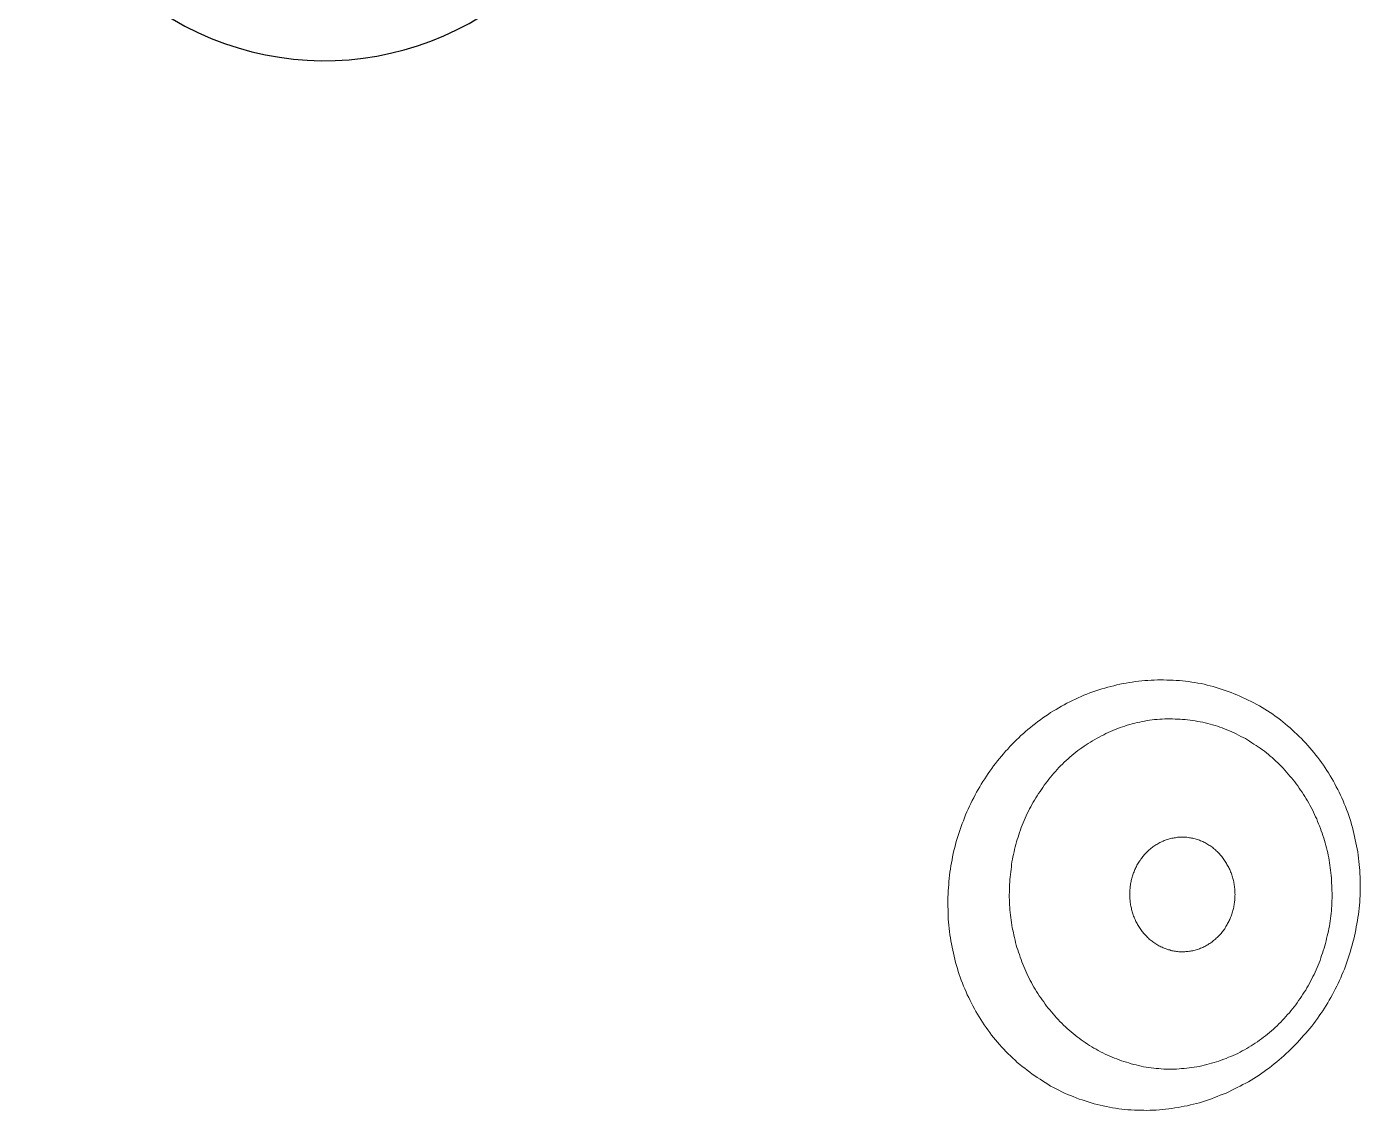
# Model space of a CAD drawing. Extents: x -5208 to -4788, y -2139 to -1842.
# Drawn here: x -4991.37 to -4979.61, y -2071.73 to -2062.17 of the extents above; entities that cross this region are included whole.
import ezdxf

# ---------------------------------------------------------------- set-up
doc = ezdxf.new("R2010")
doc.units = 0
doc.header["$LTSCALE"] = 7
doc.layers.get('0').update_dxf_attribs({"color": 2, "linetype": 'CONTINUOUS'})
doc.layers.add('Trimetric', color=7, linetype='CONTINUOUS')

msp = doc.modelspace()

# ---------------------------------------------------------------- linework, layer by layer
at = {"color": 7, "linetype": 'Continuous'}
msp.add_arc((-4988.741, -2059.843), 2.626, 233.5121, 224.9983, dxfattribs=at)
at = {"layer": 'Trimetric', "color": 0, "linetype": 'Continuous', "lineweight": 18}
for points in [[(-4981.562, -2067.942), (-4981.534, -2067.94), (-4981.507, -2067.938), (-4981.479, -2067.936), (-4981.451, -2067.935), (-4981.424, -2067.933), (-4981.396, -2067.931), (-4981.368, -2067.931), (-4981.341, -2067.932), (-4981.313, -2067.933), (-4981.285, -2067.934), (-4981.258, -2067.935), (-4981.23, -2067.936), (-4981.202, -2067.937), (-4981.175, -2067.94), (-4981.147, -2067.943), (-4981.12, -2067.947), (-4981.093, -2067.951), (-4981.065, -2067.955), (-4981.038, -2067.96), (-4981.011, -2067.965), (-4980.984, -2067.971), (-4980.957, -2067.977), (-4980.93, -2067.984), (-4980.903, -2067.991), (-4980.877, -2067.999), (-4980.85, -2068.007), (-4980.824, -2068.016), (-4980.798, -2068.025), (-4980.772, -2068.035), (-4980.746, -2068.044), (-4980.72, -2068.054), (-4980.694, -2068.063), (-4980.669, -2068.075), (-4980.644, -2068.087), (-4980.619, -2068.099), (-4980.594, -2068.111), (-4980.569, -2068.123), (-4980.544, -2068.135), (-4980.519, -2068.148), (-4980.495, -2068.161), (-4980.472, -2068.175), (-4980.448, -2068.19), (-4980.424, -2068.204), (-4980.401, -2068.22), (-4980.378, -2068.235), (-4980.356, -2068.251), (-4980.334, -2068.268), (-4980.311, -2068.284), (-4980.29, -2068.301), (-4980.268, -2068.319), (-4980.247, -2068.336), (-4980.226, -2068.354), (-4980.206, -2068.373), (-4980.186, -2068.393), (-4980.166, -2068.412), (-4980.146, -2068.431), (-4980.126, -2068.45), (-4980.106, -2068.469), (-4980.087, -2068.49), (-4980.069, -2068.511), (-4980.051, -2068.532), (-4980.033, -2068.553), (-4980.015, -2068.574), (-4979.998, -2068.595), (-4979.98, -2068.617), (-4979.963, -2068.639), (-4979.947, -2068.661), (-4979.931, -2068.684), (-4979.916, -2068.707), (-4979.901, -2068.73), (-4979.886, -2068.753), (-4979.872, -2068.777), (-4979.858, -2068.801), (-4979.844, -2068.825), (-4979.83, -2068.849), (-4979.818, -2068.874), (-4979.805, -2068.898), (-4979.792, -2068.923), (-4979.781, -2068.948), (-4979.769, -2068.973), (-4979.758, -2068.999), (-4979.748, -2069.024), (-4979.737, -2069.05), (-4979.727, -2069.076), (-4979.717, -2069.102), (-4979.708, -2069.128), (-4979.699, -2069.154), (-4979.691, -2069.18), (-4979.683, -2069.207), (-4979.675, -2069.234), (-4979.668, -2069.26), (-4979.662, -2069.287), (-4979.657, -2069.314), (-4979.651, -2069.342), (-4979.645, -2069.369), (-4979.64, -2069.396), (-4979.634, -2069.423), (-4979.629, -2069.45), (-4979.626, -2069.478), (-4979.623, -2069.505), (-4979.62, -2069.533), (-4979.617, -2069.56), (-4979.614, -2069.588), (-4979.611, -2069.615), (-4979.609, -2069.643), (-4979.608, -2069.67), (-4979.607, -2069.698), (-4979.606, -2069.726), (-4979.606, -2069.753), (-4979.607, -2069.781), (-4979.607, -2069.809), (-4979.608, -2069.836), (-4979.609, -2069.864), (-4979.611, -2069.892), (-4979.613, -2069.919), (-4979.616, -2069.947), (-4979.619, -2069.974), (-4979.622, -2070.002), (-4979.627, -2070.029), (-4979.632, -2070.056), (-4979.637, -2070.084), (-4979.642, -2070.111), (-4979.646, -2070.138), (-4979.651, -2070.166), (-4979.657, -2070.193), (-4979.664, -2070.219), (-4979.671, -2070.246), (-4979.679, -2070.273), (-4979.686, -2070.299), (-4979.693, -2070.326), (-4979.701, -2070.353), (-4979.709, -2070.379), (-4979.718, -2070.405), (-4979.727, -2070.431), (-4979.737, -2070.457), (-4979.747, -2070.483), (-4979.757, -2070.509), (-4979.768, -2070.534), (-4979.779, -2070.56), (-4979.791, -2070.585), (-4979.802, -2070.61), (-4979.814, -2070.635), (-4979.827, -2070.66), (-4979.839, -2070.684), (-4979.852, -2070.709), (-4979.866, -2070.733), (-4979.88, -2070.757), (-4979.894, -2070.781), (-4979.908, -2070.804), (-4979.923, -2070.828), (-4979.938, -2070.851), (-4979.953, -2070.874), (-4979.969, -2070.897), (-4979.985, -2070.92), (-4980.001, -2070.942), (-4980.017, -2070.964), (-4980.034, -2070.986), (-4980.051, -2071.008), (-4980.069, -2071.029), (-4980.088, -2071.05), (-4980.106, -2071.07), (-4980.125, -2071.091), (-4980.143, -2071.112), (-4980.161, -2071.132), (-4980.18, -2071.153), (-4980.2, -2071.172), (-4980.22, -2071.191), (-4980.24, -2071.21), (-4980.261, -2071.229), (-4980.281, -2071.248), (-4980.301, -2071.267), (-4980.322, -2071.285), (-4980.343, -2071.303), (-4980.365, -2071.32), (-4980.386, -2071.337), (-4980.408, -2071.354), (-4980.431, -2071.37), (-4980.453, -2071.387), (-4980.476, -2071.403), (-4980.499, -2071.418), (-4980.522, -2071.433), (-4980.545, -2071.448), (-4980.569, -2071.463), (-4980.593, -2071.477), (-4980.617, -2071.491), (-4980.641, -2071.503), (-4980.666, -2071.516), (-4980.691, -2071.528), (-4980.715, -2071.541), (-4980.74, -2071.553), (-4980.765, -2071.565), (-4980.79, -2071.577), (-4980.816, -2071.587), (-4980.842, -2071.597), (-4980.868, -2071.607), (-4980.893, -2071.617), (-4980.919, -2071.627), (-4980.945, -2071.637), (-4980.971, -2071.646), (-4980.998, -2071.654), (-4981.024, -2071.662), (-4981.051, -2071.669), (-4981.078, -2071.676), (-4981.105, -2071.682), (-4981.132, -2071.689), (-4981.159, -2071.694), (-4981.186, -2071.699), (-4981.213, -2071.705), (-4981.241, -2071.709), (-4981.268, -2071.713), (-4981.295, -2071.717), (-4981.323, -2071.72), (-4981.35, -2071.722), (-4981.378, -2071.725), (-4981.406, -2071.727), (-4981.433, -2071.728), (-4981.461, -2071.729), (-4981.489, -2071.73), (-4981.516, -2071.729), (-4981.544, -2071.729), (-4981.572, -2071.729), (-4981.599, -2071.727), (-4981.627, -2071.725), (-4981.655, -2071.724), (-4981.682, -2071.721), (-4981.71, -2071.718), (-4981.737, -2071.715), (-4981.764, -2071.711), (-4981.792, -2071.707), (-4981.819, -2071.702), (-4981.846, -2071.696), (-4981.873, -2071.69), (-4981.9, -2071.684), (-4981.927, -2071.678), (-4981.954, -2071.671), (-4981.981, -2071.663), (-4982.007, -2071.656), (-4982.034, -2071.647), (-4982.06, -2071.638), (-4982.086, -2071.63), (-4982.112, -2071.62), (-4982.138, -2071.609), (-4982.163, -2071.599), (-4982.189, -2071.589), (-4982.214, -2071.577), (-4982.239, -2071.566), (-4982.264, -2071.553), (-4982.289, -2071.541), (-4982.313, -2071.528), (-4982.338, -2071.515), (-4982.361, -2071.5), (-4982.384, -2071.485), (-4982.408, -2071.47), (-4982.431, -2071.456), (-4982.455, -2071.441), (-4982.478, -2071.426), (-4982.5, -2071.41), (-4982.522, -2071.393), (-4982.544, -2071.376), (-4982.566, -2071.359), (-4982.588, -2071.342), (-4982.61, -2071.324), (-4982.631, -2071.307), (-4982.651, -2071.288), (-4982.672, -2071.269), (-4982.692, -2071.25), (-4982.711, -2071.231), (-4982.731, -2071.211), (-4982.75, -2071.191), (-4982.769, -2071.171), (-4982.787, -2071.15), (-4982.805, -2071.129), (-4982.823, -2071.108), (-4982.841, -2071.087), (-4982.858, -2071.065), (-4982.874, -2071.043), (-4982.891, -2071.02), (-4982.907, -2070.998), (-4982.923, -2070.975), (-4982.938, -2070.952), (-4982.953, -2070.929), (-4982.968, -2070.905), (-4982.982, -2070.882), (-4982.996, -2070.858), (-4983.01, -2070.834), (-4983.023, -2070.809), (-4983.035, -2070.785), (-4983.048, -2070.76), (-4983.06, -2070.735), (-4983.072, -2070.71), (-4983.083, -2070.685), (-4983.094, -2070.659), (-4983.105, -2070.634), (-4983.115, -2070.608), (-4983.125, -2070.582), (-4983.134, -2070.556), (-4983.143, -2070.53), (-4983.152, -2070.504), (-4983.16, -2070.477), (-4983.168, -2070.451), (-4983.175, -2070.424), (-4983.183, -2070.397), (-4983.188, -2070.37), (-4983.194, -2070.343), (-4983.2, -2070.316), (-4983.206, -2070.289), (-4983.211, -2070.262), (-4983.217, -2070.235), (-4983.221, -2070.207), (-4983.225, -2070.18), (-4983.228, -2070.152), (-4983.231, -2070.125), (-4983.234, -2070.097), (-4983.237, -2070.07), (-4983.24, -2070.042), (-4983.241, -2070.015), (-4983.242, -2069.987), (-4983.242, -2069.959), (-4983.243, -2069.932), (-4983.243, -2069.904), (-4983.244, -2069.876), (-4983.244, -2069.849), (-4983.242, -2069.821), (-4983.24, -2069.794), (-4983.238, -2069.766), (-4983.236, -2069.738), (-4983.234, -2069.711), (-4983.232, -2069.683), (-4983.229, -2069.656), (-4983.225, -2069.628), (-4983.221, -2069.601), (-4983.218, -2069.573), (-4983.212, -2069.546), (-4983.207, -2069.519), (-4983.202, -2069.492), (-4983.196, -2069.465), (-4983.19, -2069.438), (-4983.183, -2069.411), (-4983.177, -2069.384), (-4983.169, -2069.357), (-4983.162, -2069.331), (-4983.154, -2069.304), (-4983.144, -2069.278), (-4983.135, -2069.252), (-4983.125, -2069.226), (-4983.116, -2069.2), (-4983.106, -2069.174), (-4983.097, -2069.148), (-4983.087, -2069.122), (-4983.075, -2069.097), (-4983.064, -2069.072), (-4983.052, -2069.047), (-4983.04, -2069.022), (-4983.028, -2068.997), (-4983.016, -2068.972), (-4983.004, -2068.947), (-4982.991, -2068.923), (-4982.977, -2068.899), (-4982.963, -2068.875), (-4982.949, -2068.851), (-4982.934, -2068.827), (-4982.919, -2068.804), (-4982.904, -2068.781), (-4982.888, -2068.758), (-4982.873, -2068.736), (-4982.857, -2068.713), (-4982.84, -2068.691), (-4982.823, -2068.669), (-4982.806, -2068.647), (-4982.789, -2068.625), (-4982.771, -2068.604), (-4982.753, -2068.583), (-4982.735, -2068.562), (-4982.716, -2068.542), (-4982.697, -2068.521), (-4982.679, -2068.501), (-4982.659, -2068.482), (-4982.639, -2068.462), (-4982.619, -2068.443), (-4982.599, -2068.424), (-4982.578, -2068.406), (-4982.558, -2068.387), (-4982.537, -2068.369), (-4982.516, -2068.351), (-4982.494, -2068.334), (-4982.472, -2068.317), (-4982.45, -2068.3), (-4982.428, -2068.284), (-4982.406, -2068.267), (-4982.383, -2068.252), (-4982.36, -2068.237), (-4982.337, -2068.221), (-4982.313, -2068.206), (-4982.289, -2068.192), (-4982.266, -2068.178), (-4982.242, -2068.164), (-4982.217, -2068.151), (-4982.193, -2068.138), (-4982.168, -2068.125), (-4982.144, -2068.113), (-4982.118, -2068.101), (-4982.093, -2068.089), (-4982.068, -2068.078), (-4982.043, -2068.067), (-4982.017, -2068.057), (-4981.991, -2068.047), (-4981.965, -2068.037), (-4981.939, -2068.028), (-4981.913, -2068.019), (-4981.886, -2068.012), (-4981.86, -2068.004), (-4981.833, -2067.997), (-4981.806, -2067.99), (-4981.779, -2067.983), (-4981.753, -2067.975), (-4981.726, -2067.969), (-4981.698, -2067.965), (-4981.671, -2067.96), (-4981.644, -2067.956), (-4981.617, -2067.951), (-4981.589, -2067.946)], [(-4981.285, -2068.275), (-4981.263, -2068.276), (-4981.24, -2068.277), (-4981.218, -2068.278), (-4981.196, -2068.279), (-4981.173, -2068.28), (-4981.151, -2068.281), (-4981.129, -2068.284), (-4981.106, -2068.287), (-4981.084, -2068.291), (-4981.062, -2068.294), (-4981.04, -2068.298), (-4981.018, -2068.301), (-4980.996, -2068.306), (-4980.974, -2068.311), (-4980.952, -2068.316), (-4980.93, -2068.322), (-4980.909, -2068.328), (-4980.887, -2068.334), (-4980.866, -2068.341), (-4980.845, -2068.348), (-4980.824, -2068.356), (-4980.803, -2068.363), (-4980.782, -2068.372), (-4980.761, -2068.38), (-4980.74, -2068.389), (-4980.72, -2068.399), (-4980.7, -2068.409), (-4980.68, -2068.42), (-4980.66, -2068.43), (-4980.64, -2068.44), (-4980.62, -2068.45), (-4980.601, -2068.461), (-4980.582, -2068.474), (-4980.563, -2068.486), (-4980.544, -2068.498), (-4980.526, -2068.51), (-4980.507, -2068.522), (-4980.488, -2068.535), (-4980.47, -2068.548), (-4980.452, -2068.561), (-4980.434, -2068.575), (-4980.417, -2068.589), (-4980.4, -2068.604), (-4980.383, -2068.618), (-4980.366, -2068.634), (-4980.35, -2068.649), (-4980.333, -2068.664), (-4980.317, -2068.68), (-4980.302, -2068.696), (-4980.286, -2068.712), (-4980.271, -2068.728), (-4980.256, -2068.746), (-4980.242, -2068.763), (-4980.227, -2068.78), (-4980.213, -2068.797), (-4980.199, -2068.814), (-4980.184, -2068.831), (-4980.171, -2068.85), (-4980.158, -2068.868), (-4980.146, -2068.887), (-4980.133, -2068.905), (-4980.12, -2068.923), (-4980.107, -2068.942), (-4980.095, -2068.961), (-4980.083, -2068.98), (-4980.072, -2068.999), (-4980.061, -2069.019), (-4980.05, -2069.038), (-4980.04, -2069.058), (-4980.029, -2069.078), (-4980.02, -2069.098), (-4980.01, -2069.119), (-4980.001, -2069.139), (-4979.991, -2069.159), (-4979.983, -2069.18), (-4979.974, -2069.201), (-4979.966, -2069.221), (-4979.958, -2069.243), (-4979.95, -2069.264), (-4979.943, -2069.285), (-4979.936, -2069.306), (-4979.929, -2069.328), (-4979.923, -2069.349), (-4979.916, -2069.37), (-4979.91, -2069.392), (-4979.905, -2069.414), (-4979.899, -2069.436), (-4979.894, -2069.457), (-4979.89, -2069.479), (-4979.885, -2069.501), (-4979.881, -2069.523), (-4979.878, -2069.546), (-4979.875, -2069.568), (-4979.872, -2069.59), (-4979.869, -2069.612), (-4979.866, -2069.635), (-4979.863, -2069.657), (-4979.861, -2069.679), (-4979.86, -2069.702), (-4979.859, -2069.724), (-4979.858, -2069.746), (-4979.857, -2069.769), (-4979.856, -2069.791), (-4979.855, -2069.814), (-4979.855, -2069.836), (-4979.855, -2069.858), (-4979.856, -2069.881), (-4979.857, -2069.903), (-4979.858, -2069.926), (-4979.86, -2069.948), (-4979.861, -2069.97), (-4979.863, -2069.993), (-4979.866, -2070.015), (-4979.869, -2070.037), (-4979.872, -2070.06), (-4979.875, -2070.082), (-4979.879, -2070.104), (-4979.883, -2070.126), (-4979.888, -2070.148), (-4979.893, -2070.17), (-4979.898, -2070.191), (-4979.903, -2070.213), (-4979.908, -2070.235), (-4979.913, -2070.257), (-4979.919, -2070.279), (-4979.926, -2070.3), (-4979.933, -2070.321), (-4979.94, -2070.343), (-4979.947, -2070.364), (-4979.954, -2070.385), (-4979.961, -2070.407), (-4979.969, -2070.427), (-4979.977, -2070.448), (-4979.986, -2070.469), (-4979.995, -2070.49), (-4980.004, -2070.51), (-4980.014, -2070.53), (-4980.024, -2070.55), (-4980.034, -2070.57), (-4980.044, -2070.59), (-4980.055, -2070.61), (-4980.066, -2070.63), (-4980.077, -2070.649), (-4980.088, -2070.668), (-4980.1, -2070.688), (-4980.112, -2070.706), (-4980.124, -2070.725), (-4980.137, -2070.744), (-4980.15, -2070.762), (-4980.163, -2070.78), (-4980.176, -2070.799), (-4980.19, -2070.816), (-4980.204, -2070.834), (-4980.218, -2070.851), (-4980.232, -2070.868), (-4980.247, -2070.885), (-4980.262, -2070.902), (-4980.277, -2070.919), (-4980.292, -2070.935), (-4980.308, -2070.951), (-4980.324, -2070.967), (-4980.34, -2070.983), (-4980.356, -2070.998), (-4980.373, -2071.013), (-4980.39, -2071.028), (-4980.407, -2071.042), (-4980.424, -2071.057), (-4980.442, -2071.071), (-4980.459, -2071.084), (-4980.477, -2071.098), (-4980.495, -2071.111), (-4980.514, -2071.124), (-4980.532, -2071.137), (-4980.551, -2071.149), (-4980.57, -2071.161), (-4980.589, -2071.173), (-4980.608, -2071.184), (-4980.628, -2071.195), (-4980.648, -2071.206), (-4980.667, -2071.217), (-4980.687, -2071.227), (-4980.708, -2071.236), (-4980.728, -2071.246), (-4980.749, -2071.254), (-4980.77, -2071.262), (-4980.79, -2071.271), (-4980.811, -2071.279), (-4980.832, -2071.287), (-4980.853, -2071.295), (-4980.875, -2071.302), (-4980.896, -2071.308), (-4980.918, -2071.314), (-4980.939, -2071.32), (-4980.961, -2071.326), (-4980.983, -2071.332), (-4981.004, -2071.337), (-4981.026, -2071.342), (-4981.048, -2071.346), (-4981.071, -2071.35), (-4981.093, -2071.353), (-4981.115, -2071.356), (-4981.137, -2071.359), (-4981.16, -2071.361), (-4981.182, -2071.362), (-4981.204, -2071.364), (-4981.227, -2071.365), (-4981.249, -2071.366), (-4981.272, -2071.366), (-4981.294, -2071.366), (-4981.316, -2071.365), (-4981.339, -2071.365), (-4981.361, -2071.363), (-4981.384, -2071.362), (-4981.406, -2071.36), (-4981.428, -2071.358), (-4981.45, -2071.355), (-4981.473, -2071.352), (-4981.495, -2071.348), (-4981.517, -2071.345), (-4981.539, -2071.34), (-4981.561, -2071.335), (-4981.582, -2071.329), (-4981.604, -2071.324), (-4981.626, -2071.318), (-4981.648, -2071.312), (-4981.669, -2071.306), (-4981.691, -2071.3), (-4981.712, -2071.292), (-4981.733, -2071.284), (-4981.754, -2071.276), (-4981.775, -2071.268), (-4981.795, -2071.26), (-4981.816, -2071.252), (-4981.837, -2071.243), (-4981.857, -2071.233), (-4981.877, -2071.223), (-4981.897, -2071.213), (-4981.917, -2071.202), (-4981.937, -2071.191), (-4981.956, -2071.18), (-4981.975, -2071.168), (-4981.994, -2071.157), (-4982.013, -2071.145), (-4982.032, -2071.132), (-4982.05, -2071.119), (-4982.069, -2071.107), (-4982.086, -2071.093), (-4982.104, -2071.08), (-4982.122, -2071.066), (-4982.139, -2071.051), (-4982.157, -2071.037), (-4982.174, -2071.023), (-4982.19, -2071.008), (-4982.207, -2070.993), (-4982.223, -2070.977), (-4982.239, -2070.961), (-4982.255, -2070.946), (-4982.271, -2070.929), (-4982.286, -2070.913), (-4982.3, -2070.896), (-4982.315, -2070.878), (-4982.329, -2070.861), (-4982.344, -2070.844), (-4982.358, -2070.827), (-4982.373, -2070.81), (-4982.386, -2070.792), (-4982.398, -2070.773), (-4982.411, -2070.755), (-4982.424, -2070.736), (-4982.437, -2070.718), (-4982.449, -2070.699), (-4982.462, -2070.681), (-4982.473, -2070.661), (-4982.484, -2070.642), (-4982.496, -2070.623), (-4982.506, -2070.603), (-4982.517, -2070.583), (-4982.527, -2070.563), (-4982.537, -2070.543), (-4982.547, -2070.523), (-4982.556, -2070.502), (-4982.565, -2070.482), (-4982.574, -2070.461), (-4982.583, -2070.441), (-4982.591, -2070.42), (-4982.598, -2070.398), (-4982.605, -2070.377), (-4982.612, -2070.356), (-4982.62, -2070.335), (-4982.627, -2070.313), (-4982.634, -2070.292), (-4982.64, -2070.271), (-4982.646, -2070.249), (-4982.651, -2070.227), (-4982.656, -2070.205), (-4982.661, -2070.183), (-4982.666, -2070.161), (-4982.671, -2070.14), (-4982.676, -2070.118), (-4982.68, -2070.096), (-4982.683, -2070.073), (-4982.686, -2070.051), (-4982.689, -2070.029), (-4982.692, -2070.007), (-4982.694, -2069.984), (-4982.696, -2069.962), (-4982.698, -2069.94), (-4982.699, -2069.917), (-4982.7, -2069.895), (-4982.701, -2069.872), (-4982.702, -2069.85), (-4982.702, -2069.828), (-4982.701, -2069.805), (-4982.7, -2069.783), (-4982.699, -2069.76), (-4982.699, -2069.738), (-4982.698, -2069.716), (-4982.697, -2069.693), (-4982.695, -2069.671), (-4982.692, -2069.649), (-4982.689, -2069.626), (-4982.686, -2069.604), (-4982.683, -2069.582), (-4982.681, -2069.56), (-4982.678, -2069.537), (-4982.674, -2069.515), (-4982.67, -2069.493), (-4982.665, -2069.471), (-4982.66, -2069.449), (-4982.655, -2069.427), (-4982.65, -2069.406), (-4982.644, -2069.384), (-4982.638, -2069.362), (-4982.631, -2069.341), (-4982.625, -2069.319), (-4982.618, -2069.298), (-4982.611, -2069.277), (-4982.603, -2069.256), (-4982.596, -2069.235), (-4982.587, -2069.214), (-4982.579, -2069.193), (-4982.571, -2069.172), (-4982.562, -2069.152), (-4982.552, -2069.131), (-4982.543, -2069.111), (-4982.533, -2069.091), (-4982.523, -2069.071), (-4982.513, -2069.051), (-4982.502, -2069.031), (-4982.491, -2069.011), (-4982.48, -2068.992), (-4982.469, -2068.973), (-4982.456, -2068.954), (-4982.444, -2068.935), (-4982.431, -2068.917), (-4982.419, -2068.898), (-4982.406, -2068.88), (-4982.394, -2068.861), (-4982.381, -2068.843), (-4982.366, -2068.825), (-4982.352, -2068.808), (-4982.338, -2068.791), (-4982.324, -2068.773), (-4982.309, -2068.756), (-4982.295, -2068.739), (-4982.28, -2068.722), (-4982.264, -2068.706), (-4982.249, -2068.69), (-4982.233, -2068.674), (-4982.217, -2068.659), (-4982.2, -2068.643), (-4982.184, -2068.628), (-4982.167, -2068.613), (-4982.15, -2068.599), (-4982.133, -2068.584), (-4982.115, -2068.57), (-4982.098, -2068.556), (-4982.08, -2068.543), (-4982.061, -2068.53), (-4982.042, -2068.518), (-4982.024, -2068.506), (-4982.005, -2068.493), (-4981.986, -2068.481), (-4981.967, -2068.469), (-4981.948, -2068.457), (-4981.928, -2068.447), (-4981.908, -2068.436), (-4981.889, -2068.426), (-4981.869, -2068.416), (-4981.849, -2068.405), (-4981.829, -2068.395), (-4981.808, -2068.386), (-4981.788, -2068.377), (-4981.767, -2068.369), (-4981.746, -2068.361), (-4981.725, -2068.353), (-4981.704, -2068.345), (-4981.682, -2068.339), (-4981.661, -2068.332), (-4981.639, -2068.326), (-4981.618, -2068.32), (-4981.596, -2068.314), (-4981.574, -2068.309), (-4981.552, -2068.304), (-4981.53, -2068.3), (-4981.508, -2068.295), (-4981.486, -2068.291), (-4981.464, -2068.288), (-4981.442, -2068.285), (-4981.42, -2068.282), (-4981.397, -2068.281), (-4981.375, -2068.279), (-4981.353, -2068.277), (-4981.33, -2068.276), (-4981.308, -2068.275)], [(-4981.176, -2069.319), (-4981.186, -2069.32), (-4981.196, -2069.32), (-4981.207, -2069.321), (-4981.217, -2069.321), (-4981.227, -2069.322), (-4981.237, -2069.324), (-4981.247, -2069.326), (-4981.258, -2069.327), (-4981.268, -2069.329), (-4981.278, -2069.332), (-4981.288, -2069.334), (-4981.298, -2069.337), (-4981.307, -2069.34), (-4981.317, -2069.343), (-4981.327, -2069.347), (-4981.337, -2069.35), (-4981.346, -2069.354), (-4981.355, -2069.358), (-4981.365, -2069.363), (-4981.374, -2069.368), (-4981.383, -2069.373), (-4981.392, -2069.377), (-4981.401, -2069.383), (-4981.409, -2069.388), (-4981.418, -2069.394), (-4981.427, -2069.4), (-4981.435, -2069.405), (-4981.443, -2069.412), (-4981.452, -2069.418), (-4981.459, -2069.424), (-4981.467, -2069.431), (-4981.475, -2069.438), (-4981.482, -2069.445), (-4981.49, -2069.452), (-4981.497, -2069.46), (-4981.504, -2069.467), (-4981.511, -2069.475), (-4981.517, -2069.483), (-4981.524, -2069.491), (-4981.531, -2069.499), (-4981.537, -2069.507), (-4981.543, -2069.515), (-4981.548, -2069.524), (-4981.554, -2069.532), (-4981.56, -2069.541), (-4981.565, -2069.55), (-4981.571, -2069.559), (-4981.576, -2069.568), (-4981.58, -2069.577), (-4981.585, -2069.586), (-4981.589, -2069.595), (-4981.594, -2069.605), (-4981.598, -2069.614), (-4981.602, -2069.624), (-4981.605, -2069.633), (-4981.609, -2069.643), (-4981.612, -2069.653), (-4981.615, -2069.662), (-4981.618, -2069.672), (-4981.621, -2069.682), (-4981.624, -2069.692), (-4981.626, -2069.702), (-4981.628, -2069.712), (-4981.63, -2069.722), (-4981.632, -2069.732), (-4981.633, -2069.743), (-4981.635, -2069.753), (-4981.636, -2069.763), (-4981.637, -2069.773), (-4981.638, -2069.784), (-4981.639, -2069.794), (-4981.639, -2069.804), (-4981.639, -2069.814), (-4981.64, -2069.825), (-4981.64, -2069.835), (-4981.639, -2069.845), (-4981.639, -2069.856), (-4981.638, -2069.866), (-4981.637, -2069.876), (-4981.636, -2069.886), (-4981.635, -2069.897), (-4981.634, -2069.907), (-4981.632, -2069.917), (-4981.63, -2069.927), (-4981.628, -2069.937), (-4981.625, -2069.947), (-4981.623, -2069.957), (-4981.621, -2069.967), (-4981.618, -2069.977), (-4981.615, -2069.987), (-4981.611, -2069.997), (-4981.608, -2070.006), (-4981.605, -2070.016), (-4981.601, -2070.026), (-4981.597, -2070.035), (-4981.593, -2070.045), (-4981.589, -2070.054), (-4981.585, -2070.064), (-4981.58, -2070.073), (-4981.575, -2070.082), (-4981.57, -2070.091), (-4981.565, -2070.1), (-4981.56, -2070.108), (-4981.554, -2070.117), (-4981.548, -2070.126), (-4981.542, -2070.134), (-4981.536, -2070.143), (-4981.53, -2070.151), (-4981.524, -2070.159), (-4981.517, -2070.167), (-4981.51, -2070.174), (-4981.504, -2070.182), (-4981.496, -2070.19), (-4981.489, -2070.197), (-4981.482, -2070.204), (-4981.475, -2070.211), (-4981.467, -2070.218), (-4981.459, -2070.225), (-4981.451, -2070.231), (-4981.443, -2070.238), (-4981.435, -2070.244), (-4981.427, -2070.25), (-4981.418, -2070.256), (-4981.409, -2070.262), (-4981.401, -2070.267), (-4981.392, -2070.272), (-4981.383, -2070.277), (-4981.374, -2070.282), (-4981.365, -2070.287), (-4981.355, -2070.291), (-4981.346, -2070.295), (-4981.336, -2070.299), (-4981.327, -2070.303), (-4981.317, -2070.306), (-4981.307, -2070.31), (-4981.297, -2070.313), (-4981.287, -2070.315), (-4981.277, -2070.318), (-4981.268, -2070.321), (-4981.257, -2070.323), (-4981.247, -2070.325), (-4981.237, -2070.326), (-4981.227, -2070.328), (-4981.217, -2070.329), (-4981.206, -2070.33), (-4981.196, -2070.33), (-4981.186, -2070.331), (-4981.176, -2070.331), (-4981.165, -2070.331), (-4981.155, -2070.33), (-4981.145, -2070.329), (-4981.134, -2070.329), (-4981.124, -2070.328), (-4981.114, -2070.326), (-4981.104, -2070.324), (-4981.094, -2070.323), (-4981.084, -2070.321), (-4981.074, -2070.319), (-4981.064, -2070.316), (-4981.054, -2070.313), (-4981.044, -2070.31), (-4981.034, -2070.307), (-4981.024, -2070.304), (-4981.015, -2070.3), (-4981.005, -2070.296), (-4980.996, -2070.292), (-4980.987, -2070.287), (-4980.977, -2070.283), (-4980.968, -2070.278), (-4980.959, -2070.273), (-4980.95, -2070.268), (-4980.942, -2070.262), (-4980.933, -2070.257), (-4980.924, -2070.251), (-4980.916, -2070.245), (-4980.908, -2070.238), (-4980.9, -2070.232), (-4980.892, -2070.225), (-4980.884, -2070.219), (-4980.876, -2070.212), (-4980.869, -2070.205), (-4980.862, -2070.198), (-4980.854, -2070.19), (-4980.847, -2070.183), (-4980.84, -2070.175), (-4980.834, -2070.168), (-4980.827, -2070.16), (-4980.821, -2070.152), (-4980.814, -2070.143), (-4980.808, -2070.135), (-4980.802, -2070.127), (-4980.797, -2070.118), (-4980.791, -2070.109), (-4980.786, -2070.1), (-4980.781, -2070.091), (-4980.776, -2070.082), (-4980.771, -2070.073), (-4980.766, -2070.064), (-4980.762, -2070.055), (-4980.758, -2070.045), (-4980.754, -2070.036), (-4980.75, -2070.027), (-4980.746, -2070.017), (-4980.742, -2070.007), (-4980.739, -2069.998), (-4980.736, -2069.988), (-4980.733, -2069.978), (-4980.73, -2069.968), (-4980.728, -2069.958), (-4980.725, -2069.948), (-4980.723, -2069.938), (-4980.721, -2069.928), (-4980.719, -2069.918), (-4980.718, -2069.907), (-4980.717, -2069.897), (-4980.715, -2069.887), (-4980.714, -2069.877), (-4980.713, -2069.867), (-4980.713, -2069.856), (-4980.712, -2069.846), (-4980.712, -2069.836), (-4980.711, -2069.825), (-4980.712, -2069.815), (-4980.712, -2069.805), (-4980.713, -2069.795), (-4980.713, -2069.784), (-4980.714, -2069.774), (-4980.715, -2069.764), (-4980.717, -2069.754), (-4980.718, -2069.743), (-4980.72, -2069.733), (-4980.721, -2069.723), (-4980.723, -2069.713), (-4980.725, -2069.703), (-4980.728, -2069.693), (-4980.73, -2069.683), (-4980.733, -2069.673), (-4980.736, -2069.663), (-4980.739, -2069.653), (-4980.743, -2069.644), (-4980.746, -2069.634), (-4980.75, -2069.624), (-4980.754, -2069.615), (-4980.758, -2069.605), (-4980.762, -2069.596), (-4980.767, -2069.587), (-4980.772, -2069.578), (-4980.777, -2069.569), (-4980.782, -2069.56), (-4980.786, -2069.551), (-4980.792, -2069.542), (-4980.797, -2069.533), (-4980.803, -2069.524), (-4980.809, -2069.516), (-4980.815, -2069.508), (-4980.821, -2069.499), (-4980.827, -2069.491), (-4980.834, -2069.483), (-4980.841, -2069.476), (-4980.848, -2069.468), (-4980.855, -2069.461), (-4980.862, -2069.453), (-4980.869, -2069.446), (-4980.877, -2069.439), (-4980.884, -2069.432), (-4980.892, -2069.425), (-4980.9, -2069.419), (-4980.908, -2069.412), (-4980.916, -2069.406), (-4980.925, -2069.4), (-4980.933, -2069.394), (-4980.942, -2069.389), (-4980.951, -2069.383), (-4980.959, -2069.378), (-4980.968, -2069.373), (-4980.978, -2069.368), (-4980.987, -2069.363), (-4980.996, -2069.359), (-4981.005, -2069.355), (-4981.015, -2069.351), (-4981.025, -2069.347), (-4981.034, -2069.344), (-4981.044, -2069.34), (-4981.054, -2069.337), (-4981.064, -2069.334), (-4981.074, -2069.332), (-4981.084, -2069.329), (-4981.094, -2069.328), (-4981.104, -2069.326), (-4981.114, -2069.324), (-4981.124, -2069.323), (-4981.135, -2069.321), (-4981.145, -2069.321), (-4981.155, -2069.32), (-4981.165, -2069.32)]]:
    msp.add_lwpolyline(points, close=True, dxfattribs=at)

doc.saveas('drawing.dxf')
